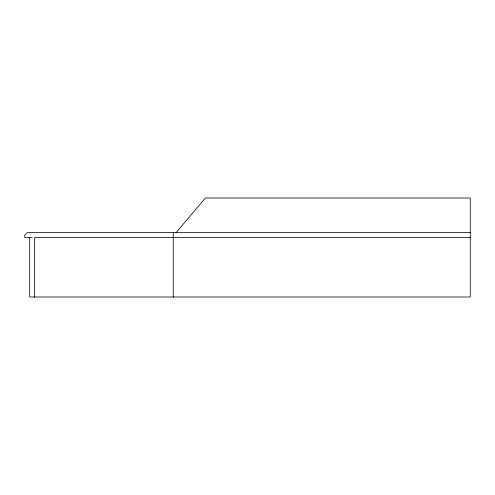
<?xml version="1.0" encoding="UTF-8"?>
<svg xmlns="http://www.w3.org/2000/svg" width="495" height="495" viewBox="0 0 495 495"><rect width="100%" height="100%" fill="white"/><g stroke="black" fill="none" stroke-linecap="round" stroke-linejoin="round"><path stroke-width="0.74" d="M176.034 232.65L205.425 198L470.25 198L470.25 297L29.7 297L29.7 237.6M470.25 232.65L27.225 232.65L24.75 235.125L24.75 237.6L32.175 237.6M470.25 237.6L34.65 237.6L34.65 297M173.25 232.65L173.25 297"/></g></svg>
